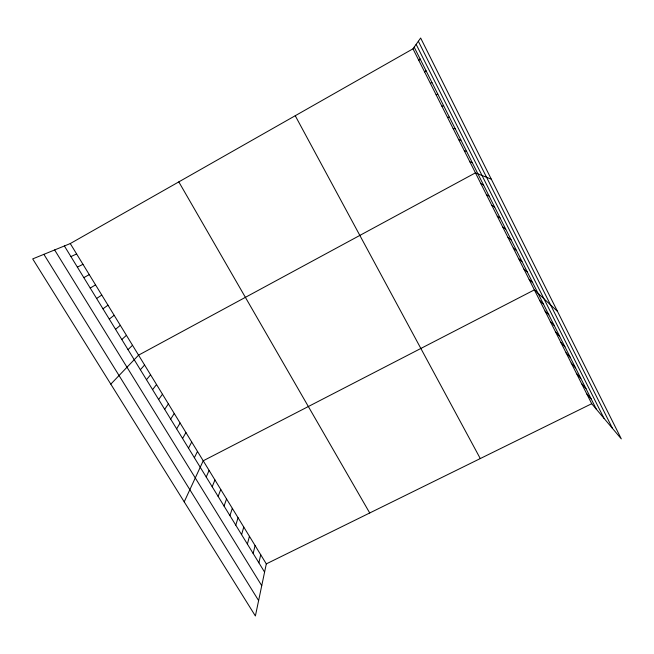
<?xml version="1.0" encoding="UTF-8"?>
<svg xmlns="http://www.w3.org/2000/svg" width="654" height="654" viewBox="0 0 654 654"><rect width="100%" height="100%" fill="white"/><g stroke="black" fill="none" stroke-linecap="round" stroke-linejoin="round"><path stroke-width="0.98" d="M70.264 243.566L266.309 563.879L255.387 615.978L32.7 258.902L70.264 243.566L412.976 48.821L420.645 38.022L621.3 438.883L591.707 403.714L412.976 48.821M258.886 562.808L260.717 554.731M253.147 553.464L255.093 545.542M247.384 544.079L249.444 536.313M241.596 534.645L243.762 527.034M235.775 525.162L238.056 517.715M229.922 515.63L232.325 508.338M224.044 506.057L226.562 498.928M218.134 496.427L220.766 489.462M212.198 486.756L214.945 479.954M206.223 477.028L209.1 470.398M184.215 501.855L203.214 460.792L534.375 289.877L557.445 311.312M194.377 457.718L197.483 451.424M188.491 448.137L191.72 442.006M182.58 438.507L185.932 432.547M176.637 428.828L180.112 423.04M170.669 419.108L174.266 413.483M164.669 409.33L168.389 403.886M158.636 399.504L162.478 394.231M152.578 389.629L156.543 384.536M146.48 379.704L150.583 374.791M140.357 369.731L144.591 364.997M418.805 60.405L420.121 58.983M110.804 384.135L138.566 355.155L475.442 172.86L491.301 179.188M128.02 349.628L132.509 345.271M121.808 339.5L126.426 335.33M115.554 329.322L120.311 325.332M424.609 71.924L426.048 70.755M109.275 319.087L114.164 315.293M102.956 308.802L107.992 305.205M96.612 298.469L101.779 295.06M90.236 288.079L95.541 284.866M430.381 83.377L431.934 82.461M83.818 277.631L89.271 274.623M77.376 267.126L82.968 264.322M266.309 563.879L591.707 403.714M70.894 256.572L76.632 253.973M436.12 94.773L437.796 94.102M441.826 106.112L443.625 105.686M447.508 117.385L449.412 117.197M453.148 128.601L455.176 128.65M458.773 139.752L460.906 140.046M464.356 150.845L466.613 151.368M469.915 161.881L472.278 162.642M480.943 183.774L483.527 184.992M486.413 194.639L489.102 196.077M491.857 205.446L494.653 207.105M497.269 216.188L500.171 218.068M502.648 226.881L505.656 228.982M508.011 237.516L511.117 239.83M513.333 248.095L516.546 250.621M518.638 258.624L521.949 261.363M523.911 269.096L527.32 272.039M529.16 279.511L532.667 282.659M539.73 300.497L543.433 304.061M545.052 311.067L548.853 314.836M550.341 321.572L554.249 325.545M555.606 332.028L559.611 336.205M560.846 342.434L564.942 346.8M566.053 352.776L570.247 357.346M571.244 363.068L575.52 367.834M576.395 373.311L580.768 378.265M581.529 383.497L585.992 388.639M586.63 393.634L591.183 398.965M43.883 254.332L258.616 600.568M54.634 249.942L261.739 585.682M64.386 245.961L264.592 572.103M178.812 181.886L369.723 512.973M295.24 115.725L480.281 458.56M416.148 44.349L604.043 418.38M414.162 47.145L596.35 409.232M418.347 41.259L612.512 428.435"/></g></svg>
